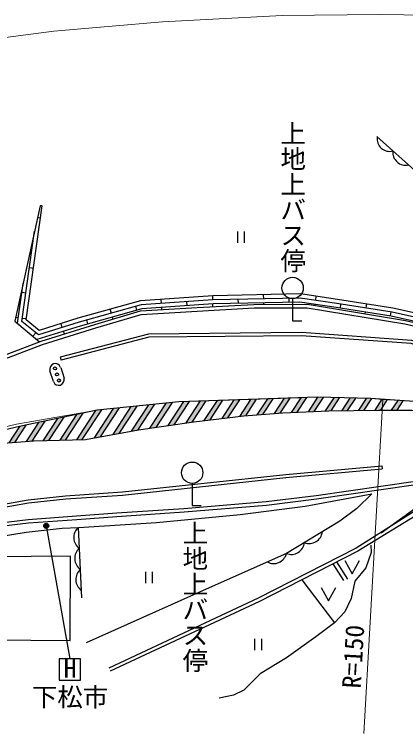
# Model space of a CAD drawing. Units: millimetres at full size, sheet at 1:1000; details may follow other scales. Extents: x 40000 to 680000, y 20000 to 380000.
# Drawn here: x 127582 to 166030, y 267308 to 337932 of the extents above; entities that cross this region are included whole.
import ezdxf
from ezdxf.enums import TextEntityAlignment as Align

# ---------------------------------------------------------------- set-up
doc = ezdxf.new("R2010")
doc.units = ezdxf.units.MM
doc.header["$LTSCALE"] = 1000
doc.linetypes.add('CHAIN', pattern=[18.5, 12, -1.5, 3.5, -1.5])
for name, color, linetype, lineweight in [('M-BGD', 7, 'Continuous', 25), ('M-BGD-EXST', 7, 'Continuous', 25), ('M-BMK', 2, 'CHAIN', 13), ('M-STR-HTXT', 7, 'Continuous', 13), ('M-STR-STRC', 7, 'Continuous', 25)]:
    doc.layers.add(name, color=color, linetype=linetype, lineweight=lineweight)
doc.layers.add('M-BMK-HTXT', color=7, linetype='Continuous')
doc.styles.add('@ＭＳ ゴシック', font='')
doc.styles.add('ＭＳ ゴシック', font='')
doc.styles.get('@ＭＳ ゴシック').set_extended_font_data('@MS Gothic')
doc.styles.get('ＭＳ ゴシック').set_extended_font_data('MS Gothic')

msp = doc.modelspace()

# ---------------------------------------------------------------- hatches: boundary and pattern name
at = {"layer": 'M-BGD-EXST'}
msp.add_hatch(color=256, dxfattribs=at).paths.add_polyline_path([(130501, 287593, 0.41421), (130841, 287493, 0.41421), (130941, 287833, 1)])
at = {"layer": 'M-STR-STRC'}
for points in [[(153023, 300196), (152474, 300179), (151446, 298607), (152012, 298650)], [(154671, 300249), (154122, 300231), (153145, 298738), (153711, 298781)], [(156319, 300301), (155769, 300284), (154826, 298841), (155381, 298868)], [(157945, 300321), (157416, 300334), (156490, 298920), (157045, 298946)], [(159534, 300283), (159004, 300296), (158155, 298998), (158493, 299014), (158705, 299017)], [(161122, 300245), (160592, 300258), (159790, 299032), (160333, 299040)], [(162708, 300204), (162612, 300210), (162181, 300220), (161418, 299055), (161961, 299062)], [(139646, 299476), (139069, 299416), (137275, 296674), (137886, 296785)], [(141377, 299655), (140800, 299596), (139107, 297008), (139717, 297119)], [(143107, 299835), (142530, 299775), (140908, 297295), (141502, 297382)], [(144785, 299934), (144236, 299916), (142691, 297555), (143286, 297642)], [(146433, 299986), (145884, 299969), (144475, 297815), (145069, 297902)], [(148081, 300039), (147531, 300021), (146238, 298045), (146821, 298114)], [(149728, 300091), (149179, 300074), (147987, 298251), (148570, 298320)], [(151376, 300144), (150827, 300126), (149735, 298458), (150141, 298506), (150313, 298519)], [(164254, 300101), (163738, 300135), (163046, 299077), (163374, 299082), (163586, 299080)], [(165800, 299998), (165284, 300032), (164657, 299072), (165192, 299068)], [(134351, 298780), (133727, 298649), (132068, 296112), (132615, 296127)], [(136185, 299117), (135731, 299070), (135598, 299042), (133710, 296157), (134258, 296172)], [(137915, 299297), (137339, 299237), (135443, 296339), (136054, 296451)], [(132481, 298387), (131857, 298256), (130426, 296068), (130973, 296083)], [(128740, 297601), (128204, 297488), (128114, 297467), (127069, 295869), (127633, 295909)], [(130610, 297994), (129987, 297863), (128761, 295990), (129326, 296031)]]:
    msp.add_hatch(color=256, dxfattribs=at).paths.add_polyline_path(points)

# ---------------------------------------------------------------- linework, layer by layer
at = {"layer": 'M-BGD'}
for p, q in [((129858, 318003), (130149, 317962)), ((149503, 316613), (149503, 315495)), ((150169, 316613), (150169, 315495)), ((129323, 315553), (129407, 315542)), ((129060, 313066), (129456, 313010)), ((127891, 307596), (128439, 311511)), ((128318, 310645), (128714, 310590)), ((147086, 309907), (147078, 310307)), ((152085, 310005), (152077, 310405)), ((154592, 309654), (154585, 310054)), ((157196, 309854), (157253, 310250)), ((142045, 309551), (142017, 309950)), ((144567, 309328), (144539, 309727)), ((147099, 309231), (147094, 309506)), ((149593, 309556), (149586, 309956)), ((152096, 309461), (152093, 309605)), ((154926, 310014), (154926, 307840)), ((157124, 309357), (157139, 309458)), ((159616, 309096), (159678, 309491)), ((162147, 309102), (162210, 309497)), ((137112, 308596), (137005, 308982)), ((139628, 308881), (139520, 309267)), ((142088, 308942), (142073, 309152)), ((162059, 308540), (162085, 308707)), ((164555, 308318), (164617, 308713)), ((127716, 308205), (127971, 308169)), ((128367, 308114), (128764, 308058)), ((134811, 307541), (134703, 307926)), ((137273, 308017), (137219, 308211)), ((132289, 307196), (132169, 307578)), ((154926, 307840), (155815, 307840)), ((129411, 306327), (129687, 306667)), ((132492, 306549), (132408, 306814)), ((132090, 304265), (132167, 303975)), ((163682, 293612), (163709, 293313)), ((145055, 291873), (145055, 289698)), ((145055, 289698), (145945, 289698)), ((134214, 280654), (133868, 287552)), ((159947, 282333), (158895, 283966)), ((160360, 282487), (159285, 284165)), ((140453, 283188), (140453, 282070)), ((141119, 283188), (141119, 282070)), ((155839, 282406), (159041, 278176)), ((151184, 276621), (151184, 275503)), ((151851, 276621), (151851, 275503))]:
    msp.add_line(p, q, dxfattribs=at)
for points in [[(163184, 325944), (167216, 322349), (171828, 318340), (174055, 316700), (181984, 313700), (180539, 309230)], [(178256, 305726), (172012, 307472), (164770, 309094), (159326, 309951), (155684, 310476), (147078, 310307), (139965, 309806), (133822, 308096), (130027, 306906), (128748, 307944), (130312, 319128), (130108, 319146), (127630, 307814), (130067, 305780)], [(178094, 305356), (171915, 307083), (164695, 308701), (159266, 309556), (155659, 310075), (147096, 309907), (140034, 309410), (133936, 307713), (129942, 306460), (128320, 307776), (129560, 316639)], [(98349, 295074), (98602, 295139), (100216, 295595), (103758, 297051), (107712, 298274), (113246, 299888), (121475, 302357), (124626, 303724), (130221, 305838), (135501, 307491), (139976, 308819), (145539, 309143), (151125, 309457), (156372, 309482), (166017, 307885), (173518, 306156), (178650, 304774), (181343, 304148), (187421, 303229), (192889, 302325), (198249, 301045), (214175, 296681)], [(177931, 304986), (171817, 306695), (164620, 308308), (159206, 309160), (155634, 309675), (147114, 309507), (140102, 309014), (134049, 307329), (129805, 305998)], [(124758, 303399), (130335, 305507), (135603, 307156), (140037, 308472), (145559, 308794), (151135, 309107), (156344, 309131), (165949, 307541), (173433, 305817), (178565, 304434), (181277, 303804), (187366, 302884), (192820, 301981), (198162, 300706), (214084, 296342)], [(176146, 303778), (168352, 305350), (166648, 305919), (155799, 306681), (140755, 306546), (132090, 304265)], [(176087, 303484), (168275, 305060), (166589, 305622), (155790, 306381), (140795, 306246), (132167, 303975)], [(106502, 282706), (109689, 283934), (113194, 285099), (115896, 285921), (119613, 286857), (125098, 287885), (128950, 288343), (133699, 288685), (137637, 288972), (144241, 289420), (152322, 290092), (157238, 290699), (166755, 292073), (176073, 293256), (188709, 291172), (195506, 289476)], [(118226, 288305), (124286, 289457), (128936, 290263), (132608, 290668), (138194, 291034), (154244, 292740), (163682, 293612)], [(118283, 288010), (124339, 289162), (128978, 289966), (132635, 290369), (138220, 290735), (154273, 292442), (163709, 293313)], [(106623, 282378), (109807, 283604), (113300, 284765), (115989, 285584), (119688, 286515), (125151, 287539), (128984, 287995), (133724, 288336), (137662, 288623), (144267, 289071), (152358, 289744), (157285, 290352), (166802, 291727), (176066, 292903), (188638, 290829), (203165, 287203), (211603, 285156)], [(163612, 287023), (170029, 291623), (176066, 292903)], [(120720, 285495), (125683, 286594), (128725, 287099), (132271, 287485), (133868, 287552), (141548, 288042), (149756, 288812), (156159, 289629), (162703, 290869), (161235, 289402), (159550, 288169), (154321, 284994), (147025, 281770), (134652, 276215)], [(171492, 290786), (169553, 290817), (161160, 285515), (151526, 280597), (136850, 273742)], [(171286, 290436), (169834, 290436), (161332, 285210), (151680, 280282), (136998, 273425)], [(162595, 285807), (162636, 285092), (162118, 283574), (161026, 282274), (160678, 280568), (160051, 279256), (159041, 278176), (157221, 276810), (154321, 274753), (151748, 273187), (150135, 271574), (149123, 271079), (147720, 270798)], [(160067, 284306), (160783, 283011), (161498, 284306)], [(157736, 281657), (158452, 280362), (159167, 281657)]]:
    msp.add_lwpolyline(points, dxfattribs=at)
msp.add_lwpolyline([(121513, 284629), (121401, 276560), (133070, 276466), (133089, 284722)], close=True, dxfattribs=at)
for centre in [(154926, 311064), (145055, 292923)]:
    msp.add_circle(centre, 1050, dxfattribs=at)
for centre, radius, start, end in [((164457, 325713), 1232, 171.49513, 285.0644), ((166034, 324385), 1265, 173.73552, 282.82401), ((134715, 286563), 1303, 130.58689, 235.15398), ((156551, 287280), 1303, 248.97944, 353.54653), ((154789, 286210), 1303, 248.97944, 353.54653), ((134819, 284504), 1303, 130.58689, 235.15398), ((153057, 285307), 1303, 241.55434, 346.12143), ((134922, 282446), 1303, 130.58689, 235.15398)]:
    msp.add_arc(centre, radius, start, end, dxfattribs=at)
at = {"layer": 'M-BGD-EXST'}
for p, q in [((130721, 287713), (133023, 274653)), ((134073, 274653), (131973, 274653)), ((131973, 274653), (131973, 272553)), ((134073, 272553), (134073, 274653)), ((131973, 272553), (134073, 272553))]:
    msp.add_line(p, q, dxfattribs=at)
msp.add_circle((130721, 287713), 250, dxfattribs=at)
at = {"layer": 'M-BMK'}
msp.add_lwpolyline([(79311, 279937), (88370, 284762), (93472, 287231), (100458, 290196), (105388, 292075), (110141, 293493), (117750, 295432), (127795, 297688), (135731, 299070), (143743, 299901), (157377, 300335), (162612, 300210), (163791, 300131), (169726, 299736), (175797, 299014), (184281, 297739), (195803, 295330), (208664, 292116), (232746, 285854)], dxfattribs=at)
at = {"layer": 'M-STR-HTXT'}
msp.add_line((161908, 267308), (163791, 300131), dxfattribs=at)
msp.add_lwpolyline([(78632, 326021), (109299, 332887), (119171, 334670), (131455, 336279), (142134, 337208), (153910, 337828), (163475, 337932), (173018, 337787), (182433, 337340), (189408, 336788), (201913, 335436), (215965, 333880), (249670, 330560), (279905, 327921)], dxfattribs=at)
at = {"layer": 'M-STR-STRC'}
for p, q in [((132132, 303271), (132463, 302222)), ((131414, 301891), (131083, 302940)), ((151446, 298607), (152474, 300179)), ((152012, 298650), (153023, 300196)), ((153145, 298738), (154122, 300231)), ((153711, 298781), (154671, 300249)), ((154826, 298841), (155769, 300284)), ((155381, 298868), (156319, 300301)), ((156490, 298920), (157416, 300334)), ((157045, 298946), (157945, 300321)), ((158155, 298998), (159004, 300296)), ((158705, 299017), (159534, 300283)), ((159790, 299032), (160592, 300258)), ((160333, 299040), (161122, 300245)), ((161418, 299055), (162181, 300220)), ((161961, 299062), (162708, 300204)), ((137886, 296785), (139646, 299476)), ((139107, 297008), (140800, 299596)), ((139717, 297119), (141377, 299655)), ((140908, 297295), (142530, 299775)), ((141502, 297382), (143107, 299835)), ((142691, 297555), (144236, 299916)), ((143286, 297642), (144785, 299934)), ((144475, 297815), (145884, 299969)), ((145069, 297902), (146433, 299986)), ((146238, 298045), (147531, 300021)), ((146821, 298114), (148081, 300039)), ((147987, 298251), (149179, 300074)), ((148570, 298320), (149728, 300091)), ((149735, 298458), (150827, 300126)), ((150313, 298519), (151376, 300144)), ((163046, 299077), (163738, 300135)), ((163586, 299080), (164254, 300101)), ((164657, 299072), (165284, 300032)), ((165192, 299068), (165800, 299998)), ((132615, 296127), (134351, 298780)), ((133710, 296157), (135598, 299042)), ((134258, 296172), (136185, 299117)), ((135443, 296339), (137339, 299237)), ((136054, 296451), (137915, 299297)), ((137275, 296674), (139069, 299416)), ((130426, 296068), (131857, 298256)), ((130973, 296083), (132481, 298387)), ((132068, 296112), (133727, 298649)), ((127069, 295869), (128114, 297467)), ((127633, 295909), (128740, 297601)), ((128761, 295990), (129987, 297863)), ((129326, 296031), (130610, 297994))]:
    msp.add_line(p, q, dxfattribs=at)
msp.add_lwpolyline([(181201, 298202), (175797, 299014), (169726, 299736), (162612, 300210), (157377, 300335), (143743, 299901), (135731, 299070), (128204, 297488), (122509, 296151), (118415, 295082), (124337, 295673), (129501, 296043), (134569, 296180), (139765, 297128), (145231, 297926), (150141, 298506), (153966, 298801), (158493, 299014), (163374, 299082), (166624, 299058), (170488, 298909), (174512, 298672)], close=True, dxfattribs=at)
for centre in [(131582, 303167), (131768, 302575), (131955, 301984)]:
    msp.add_circle(centre, 150, dxfattribs=at)
for centre, start, end in [((131607, 303106), 107.52388, 197.52388), ((131607, 303106), 17.52388, 107.52388), ((131938, 302057), 197.52388, 287.52388), ((131938, 302057), 287.52388, 17.52388)]:
    msp.add_arc(centre, 550, start, end, dxfattribs=at)

# ---------------------------------------------------------------- texts
at = {"layer": 'M-BGD-EXST', "style": 'ＭＳ ゴシック'}
msp.add_text('H', height=1833, dxfattribs=at).set_placement((132426, 272245), align=Align.BOTTOM_LEFT)
msp.add_text('下松市', height=1833, dxfattribs=at).set_placement((133051, 270895), align=Align.MIDDLE_CENTER)
at = {"layer": 'M-BMK-HTXT', "style": '@ＭＳ ゴシック'}
for p in [(153483, 327510), (143870, 288257)]:
    msp.add_text('上地上バス停', height=1833, rotation=270, dxfattribs=at).set_placement(p, align=Align.BOTTOM_LEFT)
at = {"layer": 'M-STR-HTXT', "style": 'ＭＳ ゴシック'}
msp.add_text('R=150', height=1833, rotation=86.717, dxfattribs=at).set_placement((162159, 271678), align=Align.BOTTOM_LEFT)

doc.saveas('drawing.dxf')
